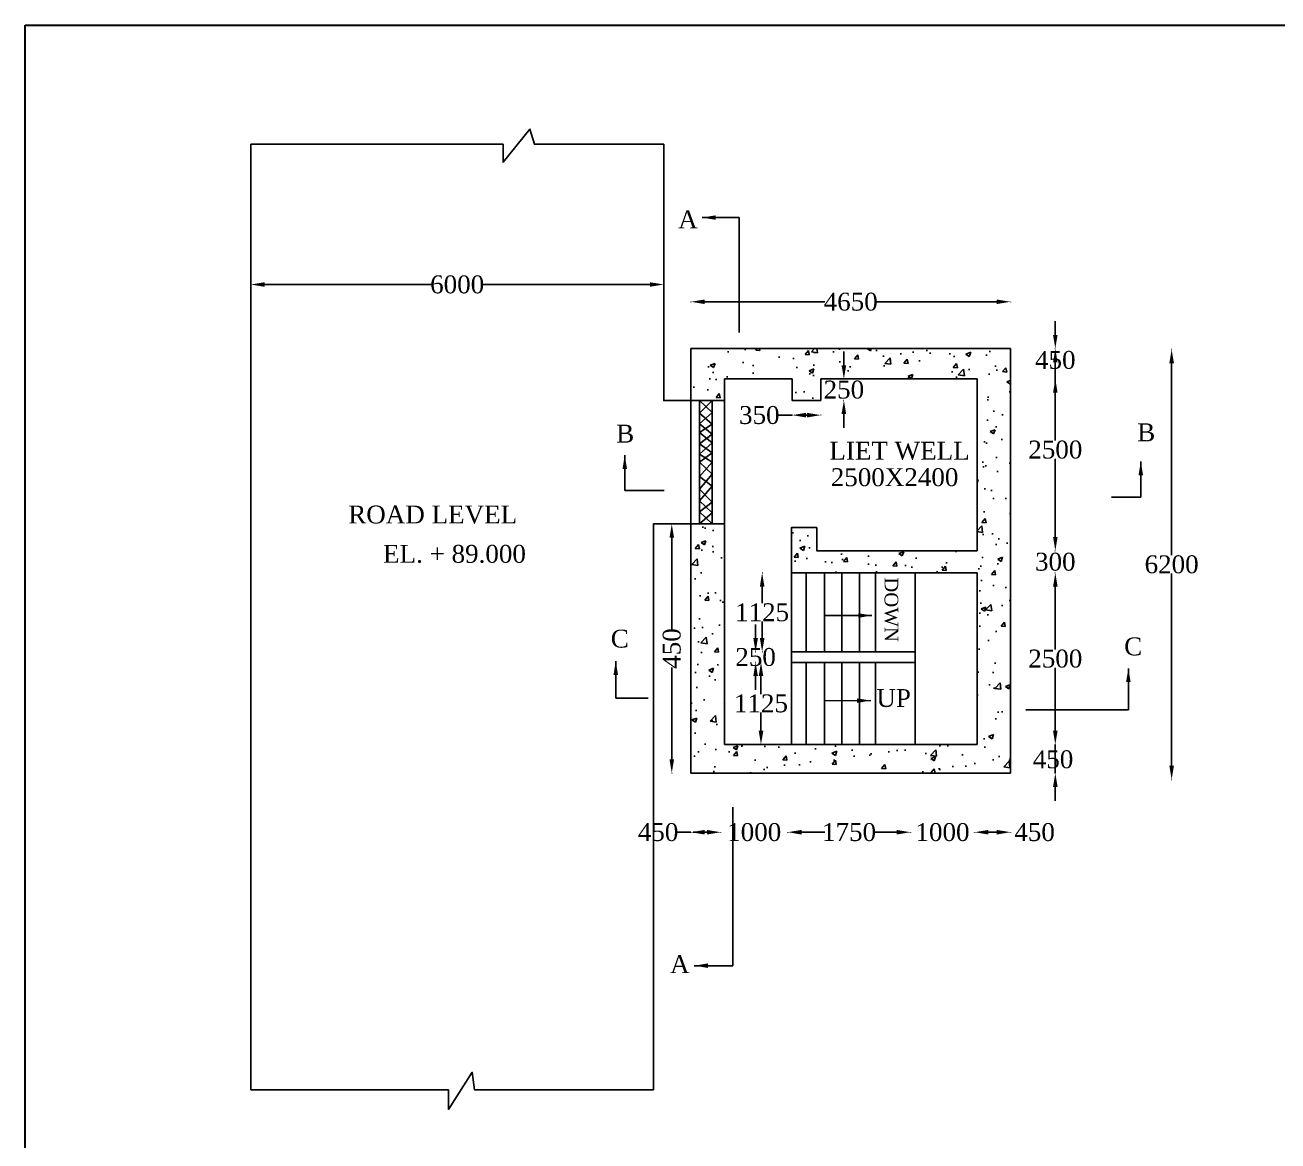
# Model space of a CAD drawing. Header units: millimetres. Extents: x 2622 to 98166, y 1308 to 55370.
# Drawn here: x 2622 to 20827, y 39150 to 55370 of the extents above; entities that cross this region are included whole.
import ezdxf

# ---------------------------------------------------------------- set-up
doc = ezdxf.new("R2010")
doc.units = ezdxf.units.MM
doc.header["$MEASUREMENT"] = 0
for name, color, linetype in [('DIM', 5, 'Continuous'), ('DWG.LINE', 10, 'Continuous'), ('HATCH', 2, 'Continuous'), ('TEXT', 7, 'Continuous')]:
    doc.layers.add(name, color=color, linetype=linetype)
doc.layers.add('TITLE', color=7, linetype='Continuous', lineweight=30)
doc.styles.get("Standard").update_dxf_attribs({"font": 'times.ttf', "height": 260})
doc.dimstyles.get("Standard").update_dxf_attribs({"dimtxt": 260, "dimasz": 200, "dimexe": 0.18, "dimexo": 0.0625, "dimgap": 0.09, "dimtad": 0, "dimtih": 1, "dimtoh": 1, "dimdec": 0, "dimzin": 0, "dimdsep": 46, "dimtxsty": 'Standard', "dimcen": 300, "dimclrd": 5, "dimclre": 5, "dimclrt": 4, "dimadec": 0, "dimazin": 0, "dimtfac": 1, "dimtdec": 0, "dimtofl": 0, "dimtmove": 0, "dimatfit": 3, "dimfxl": 0, "dimtolj": 1, "dimtzin": 0, "dimarcsym": 0})

# ---------------------------------------------------------------- blocks, each defined once
blk = doc.blocks.new('*D25')
at = {"layer": 'Defpoints', "color": 0, "ltscale": 0.2}
for p in [(5901, 51581), (11901, 51617), (11901, 51599)]:
    blk.add_point(p, dxfattribs=at)
at = {"layer": 'DIM', "color": 5, "lineweight": -2, "ltscale": 0.2}
for p, q in [((5901, 51594), (5901, 51599)), ((6101, 51599), (8532, 51599)), ((11701, 51599), (9270, 51599)), ((11901, 51604), (11901, 51599))]:
    blk.add_line(p, q, dxfattribs=at)
at = {"layer": 'DIM', "color": 5, "ltscale": 0.2}
for points in [[(6101, 51632), (6101, 51566), (5901, 51599)], [(11701, 51632), (11701, 51566), (11901, 51599)]]:
    blk.add_solid(points, dxfattribs=at)
at = {"layer": 'DIM', "color": 4, "ltscale": 0.2, "insert": (8901, 51599), "char_height": 260, "attachment_point": 5}
blk.add_mtext('\\A1;6000', dxfattribs=at)
blk = doc.blocks.new('*D26')
at = {"layer": 'Defpoints', "color": 0, "ltscale": 0.2}
for p in [(16940, 51348), (12298, 51298), (16940, 51298)]:
    blk.add_point(p, dxfattribs=at)
at = {"layer": 'DIM', "color": 5, "lineweight": -2, "ltscale": 0.2}
for p, q in [((12298, 51343), (12298, 51348)), ((12498, 51348), (14245, 51348)), ((16740, 51348), (14993, 51348)), ((16940, 51343), (16940, 51348))]:
    blk.add_line(p, q, dxfattribs=at)
at = {"layer": 'DIM', "color": 5, "ltscale": 0.2}
for points in [[(12498, 51381), (12498, 51315), (12298, 51348)], [(16740, 51381), (16740, 51315), (16940, 51348)]]:
    blk.add_solid(points, dxfattribs=at)
at = {"layer": 'DIM', "color": 4, "ltscale": 0.2, "insert": (14619, 51348), "char_height": 260, "attachment_point": 5}
blk.add_mtext('\\A1;4650', dxfattribs=at)
blk = doc.blocks.new('*D27')
at = {"layer": 'Defpoints', "color": 0, "ltscale": 0.2}
for p in [(17332, 50667), (17592, 50667), (17332, 50226)]:
    blk.add_point(p, dxfattribs=at)
at = {"layer": 'DIM', "color": 5, "lineweight": -2, "ltscale": 0.2}
for p, q in [((17592, 50867), (17592, 51067)), ((17587, 50667), (17592, 50667)), ((17587, 50226), (17592, 50226)), ((17592, 50026), (17592, 49826))]:
    blk.add_line(p, q, dxfattribs=at)
at = {"layer": 'DIM', "color": 5, "ltscale": 0.2}
for points in [[(17559, 50867), (17625, 50867), (17592, 50667)], [(17559, 50026), (17625, 50026), (17592, 50226)]]:
    blk.add_solid(points, dxfattribs=at)
at = {"layer": 'DIM', "color": 4, "ltscale": 0.2, "insert": (17592, 50501), "char_height": 260, "attachment_point": 5}
blk.add_mtext('\\A1;450', dxfattribs=at)
blk = doc.blocks.new('*D28')
at = {"layer": 'Defpoints', "color": 0, "ltscale": 0.2}
for p in [(17332, 50667), (17492, 47729), (17592, 47729)]:
    blk.add_point(p, dxfattribs=at)
at = {"layer": 'DIM', "color": 5, "lineweight": -2, "ltscale": 0.2}
for p, q in [((17587, 50667), (17592, 50667)), ((17592, 50467), (17592, 49330)), ((17592, 47929), (17592, 49066)), ((17587, 47729), (17592, 47729))]:
    blk.add_line(p, q, dxfattribs=at)
at = {"layer": 'DIM', "color": 5, "ltscale": 0.2}
for points in [[(17559, 50467), (17625, 50467), (17592, 50667)], [(17559, 47929), (17625, 47929), (17592, 47729)]]:
    blk.add_solid(points, dxfattribs=at)
at = {"layer": 'DIM', "color": 4, "ltscale": 0.2, "insert": (17592, 49198), "char_height": 260, "attachment_point": 5}
blk.add_mtext('\\A1;2500', dxfattribs=at)
blk = doc.blocks.new('*D29')
at = {"layer": 'Defpoints', "color": 0, "ltscale": 0.2}
for p in [(17492, 47729), (17562, 47407), (17592, 47407)]:
    blk.add_point(p, dxfattribs=at)
at = {"layer": 'DIM', "color": 5, "lineweight": -2, "ltscale": 0.2}
for p, q in [((17592, 47929), (17592, 48129)), ((17587, 47729), (17592, 47729)), ((17587, 47407), (17592, 47407)), ((17592, 47207), (17592, 47007))]:
    blk.add_line(p, q, dxfattribs=at)
at = {"layer": 'DIM', "color": 5, "ltscale": 0.2}
for points in [[(17559, 47929), (17625, 47929), (17592, 47729)], [(17559, 47207), (17625, 47207), (17592, 47407)]]:
    blk.add_solid(points, dxfattribs=at)
at = {"layer": 'DIM', "color": 4, "ltscale": 0.2, "insert": (17592, 47568), "char_height": 260, "attachment_point": 5}
blk.add_mtext('\\A1;300', dxfattribs=at)
blk = doc.blocks.new('*D30')
at = {"layer": 'Defpoints', "color": 0, "ltscale": 0.2}
for p in [(17562, 47407), (17376, 44912), (17592, 44912)]:
    blk.add_point(p, dxfattribs=at)
at = {"layer": 'DIM', "color": 5, "lineweight": -2, "ltscale": 0.2}
for p, q in [((17587, 47407), (17592, 47407)), ((17592, 47207), (17592, 46292)), ((17592, 45112), (17592, 46027)), ((17587, 44912), (17592, 44912))]:
    blk.add_line(p, q, dxfattribs=at)
at = {"layer": 'DIM', "color": 5, "ltscale": 0.2}
for points in [[(17559, 47207), (17625, 47207), (17592, 47407)], [(17559, 45112), (17625, 45112), (17592, 44912)]]:
    blk.add_solid(points, dxfattribs=at)
at = {"layer": 'DIM', "color": 4, "ltscale": 0.2, "insert": (17592, 46160), "char_height": 260, "attachment_point": 5}
blk.add_mtext('\\A1;2500', dxfattribs=at)
blk = doc.blocks.new('*D31')
at = {"layer": 'Defpoints', "color": 0, "ltscale": 0.2}
for p in [(17376, 44912), (17569, 44496), (17592, 44496)]:
    blk.add_point(p, dxfattribs=at)
at = {"layer": 'DIM', "color": 5, "lineweight": -2, "ltscale": 0.2}
for p, q in [((17592, 45112), (17592, 45312)), ((17587, 44912), (17592, 44912)), ((17592, 44912), (17592, 44496)), ((17587, 44496), (17592, 44496)), ((17592, 44296), (17592, 44096))]:
    blk.add_line(p, q, dxfattribs=at)
at = {"layer": 'DIM', "color": 5, "ltscale": 0.2}
for points in [[(17559, 45112), (17625, 45112), (17592, 44912)], [(17559, 44296), (17625, 44296), (17592, 44496)]]:
    blk.add_solid(points, dxfattribs=at)
at = {"layer": 'DIM', "color": 4, "ltscale": 0.2, "insert": (17559, 44696), "char_height": 260, "attachment_point": 5}
blk.add_mtext('\\A1;450', dxfattribs=at)
blk = doc.blocks.new('*D32')
at = {"layer": 'Defpoints', "color": 0, "ltscale": 0.2}
for p in [(14185, 50226), (14185, 49915), (14520, 49915)]:
    blk.add_point(p, dxfattribs=at)
at = {"layer": 'DIM', "color": 5, "lineweight": -2, "ltscale": 0.2}
for p, q in [((14520, 50426), (14520, 50626)), ((14515, 50226), (14520, 50226)), ((14515, 49915), (14520, 49915)), ((14520, 49715), (14520, 49515))]:
    blk.add_line(p, q, dxfattribs=at)
at = {"layer": 'DIM', "color": 5, "ltscale": 0.2}
for points in [[(14486, 50426), (14553, 50426), (14520, 50226)], [(14486, 49715), (14553, 49715), (14520, 49915)]]:
    blk.add_solid(points, dxfattribs=at)
at = {"layer": 'DIM', "color": 4, "ltscale": 0.2, "insert": (14520, 50070), "char_height": 260, "attachment_point": 5}
blk.add_mtext('\\A1;250', dxfattribs=at)
blk = doc.blocks.new('*D33')
at = {"layer": 'Defpoints', "color": 0, "ltscale": 0.2}
for p in [(13768, 49915), (14185, 49915), (14185, 49700)]:
    blk.add_point(p, dxfattribs=at)
at = {"layer": 'DIM', "color": 5, "lineweight": -2, "ltscale": 0.2}
for p, q in [((13768, 49700), (13565, 49700)), ((13768, 49705), (13768, 49700)), ((13985, 49700), (13968, 49700)), ((14185, 49705), (14185, 49700))]:
    blk.add_line(p, q, dxfattribs=at)
at = {"layer": 'DIM', "color": 5, "ltscale": 0.2}
for points in [[(13968, 49734), (13968, 49667), (13768, 49700)], [(13985, 49734), (13985, 49667), (14185, 49700)]]:
    blk.add_solid(points, dxfattribs=at)
at = {"layer": 'DIM', "color": 4, "ltscale": 0.2, "insert": (13291, 49700), "char_height": 260, "attachment_point": 5}
blk.add_mtext('\\A1;350', dxfattribs=at)
blk = doc.blocks.new('*D34')
at = {"layer": 'Defpoints', "color": 0, "ltscale": 0.2}
for p in [(13332, 47407), (13538, 47407), (13538, 46259)]:
    blk.add_point(p, dxfattribs=at)
at = {"layer": 'DIM', "color": 5, "lineweight": -2, "ltscale": 0.2}
for p, q in [((13337, 47407), (13332, 47407)), ((13332, 47207), (13332, 46965)), ((13332, 46459), (13332, 46701)), ((13337, 46259), (13332, 46259))]:
    blk.add_line(p, q, dxfattribs=at)
at = {"layer": 'DIM', "color": 5, "ltscale": 0.2}
for points in [[(13299, 47207), (13366, 47207), (13332, 47407)], [(13299, 46459), (13366, 46459), (13332, 46259)]]:
    blk.add_solid(points, dxfattribs=at)
at = {"layer": 'DIM', "color": 4, "ltscale": 0.2, "insert": (13332, 46833), "char_height": 260, "attachment_point": 5}
blk.add_mtext('\\A1;1125', dxfattribs=at)
blk = doc.blocks.new('*D35')
at = {"layer": 'Defpoints', "color": 0, "ltscale": 0.2}
for p in [(13757, 46259), (13237, 46107), (13757, 46107)]:
    blk.add_point(p, dxfattribs=at)
at = {"layer": 'DIM', "color": 5, "lineweight": -2, "ltscale": 0.2}
for p, q in [((13237, 46459), (13237, 46659)), ((13242, 46259), (13237, 46259)), ((13242, 46107), (13237, 46107)), ((13237, 45907), (13237, 45707))]:
    blk.add_line(p, q, dxfattribs=at)
at = {"layer": 'DIM', "color": 5, "ltscale": 0.2}
for points in [[(13204, 46459), (13271, 46459), (13237, 46259)], [(13204, 45907), (13271, 45907), (13237, 46107)]]:
    blk.add_solid(points, dxfattribs=at)
at = {"layer": 'DIM', "color": 4, "ltscale": 0.2, "insert": (13237, 46183), "char_height": 260, "attachment_point": 5}
blk.add_mtext('\\A1;250', dxfattribs=at)
blk = doc.blocks.new('*D36')
at = {"layer": 'Defpoints', "color": 0, "ltscale": 0.2}
for p in [(13714, 46107), (13315, 44912), (13757, 44912)]:
    blk.add_point(p, dxfattribs=at)
at = {"layer": 'DIM', "color": 5, "lineweight": -2, "ltscale": 0.2}
for p, q in [((13320, 46107), (13315, 46107)), ((13315, 45907), (13315, 45642)), ((13315, 45112), (13315, 45377)), ((13320, 44912), (13315, 44912))]:
    blk.add_line(p, q, dxfattribs=at)
at = {"layer": 'DIM', "color": 5, "ltscale": 0.2}
for points in [[(13282, 45907), (13349, 45907), (13315, 46107)], [(13282, 45112), (13349, 45112), (13315, 44912)]]:
    blk.add_solid(points, dxfattribs=at)
at = {"layer": 'DIM', "color": 4, "ltscale": 0.2, "insert": (13315, 45509), "char_height": 260, "attachment_point": 5}
blk.add_mtext('\\A1;1125', dxfattribs=at)
blk = doc.blocks.new('*D37')
at = {"layer": 'Defpoints', "color": 0, "ltscale": 0.2}
for p in [(12019, 48120), (12273, 48120), (12298, 44496)]:
    blk.add_point(p, dxfattribs=at)
at = {"layer": 'DIM', "color": 5, "lineweight": -2, "ltscale": 0.2}
for p, q in [((12024, 48120), (12019, 48120)), ((12019, 47920), (12019, 46586)), ((12019, 44696), (12019, 46030)), ((12024, 44496), (12019, 44496))]:
    blk.add_line(p, q, dxfattribs=at)
at = {"layer": 'DIM', "color": 5, "ltscale": 0.2}
for points in [[(11986, 47920), (12052, 47920), (12019, 48120)], [(11986, 44696), (12052, 44696), (12019, 44496)]]:
    blk.add_solid(points, dxfattribs=at)
at = {"layer": 'DIM', "color": 4, "ltscale": 0.2, "insert": (12019, 46308), "char_height": 260, "attachment_point": 5, "rotation": 90}
blk.add_mtext('\\A1;450', dxfattribs=at)
blk = doc.blocks.new('*D38')
at = {"layer": 'Defpoints', "color": 0, "ltscale": 0.2}
for p in [(12298, 43626), (12729, 43638), (12729, 43626)]:
    blk.add_point(p, dxfattribs=at)
at = {"layer": 'DIM', "color": 5, "lineweight": -2, "ltscale": 0.2}
for p, q in [((12298, 43638), (12098, 43638)), ((12298, 43633), (12298, 43638)), ((12529, 43638), (12498, 43638)), ((12729, 43633), (12729, 43638))]:
    blk.add_line(p, q, dxfattribs=at)
at = {"layer": 'DIM', "color": 5, "ltscale": 0.2}
for points in [[(12498, 43671), (12498, 43604), (12298, 43638)], [(12529, 43671), (12529, 43604), (12729, 43638)]]:
    blk.add_solid(points, dxfattribs=at)
at = {"layer": 'DIM', "color": 4, "ltscale": 0.2, "insert": (11820, 43638), "char_height": 260, "attachment_point": 5}
blk.add_mtext('\\A1;450', dxfattribs=at)
blk = doc.blocks.new('*D39')
at = {"layer": 'Defpoints', "color": 0, "ltscale": 0.2}
for p in [(12729, 43626), (13705, 43638), (13705, 43569)]:
    blk.add_point(p, dxfattribs=at)
at = {"layer": 'DIM', "color": 5, "lineweight": -2, "ltscale": 0.2}
for p, q in [((12529, 43638), (12329, 43638)), ((12729, 43633), (12729, 43638)), ((13705, 43633), (13705, 43638)), ((13905, 43638), (14105, 43638))]:
    blk.add_line(p, q, dxfattribs=at)
at = {"layer": 'DIM', "color": 5, "ltscale": 0.2}
for points in [[(12529, 43671), (12529, 43604), (12729, 43638)], [(13905, 43671), (13905, 43604), (13705, 43638)]]:
    blk.add_solid(points, dxfattribs=at)
at = {"layer": 'DIM', "color": 4, "ltscale": 0.2, "insert": (13217, 43638), "char_height": 260, "attachment_point": 5}
blk.add_mtext('\\A1;1000', dxfattribs=at)
blk = doc.blocks.new('*D40')
at = {"layer": 'Defpoints', "color": 0, "ltscale": 0.2}
for p in [(13705, 43569), (15486, 43638), (15486, 43547)]:
    blk.add_point(p, dxfattribs=at)
at = {"layer": 'DIM', "color": 5, "lineweight": -2, "ltscale": 0.2}
for p, q in [((13705, 43633), (13705, 43638)), ((13905, 43638), (14241, 43638)), ((15286, 43638), (14950, 43638)), ((15486, 43633), (15486, 43638))]:
    blk.add_line(p, q, dxfattribs=at)
at = {"layer": 'DIM', "color": 5, "ltscale": 0.2}
for points in [[(13905, 43671), (13905, 43604), (13705, 43638)], [(15286, 43671), (15286, 43604), (15486, 43638)]]:
    blk.add_solid(points, dxfattribs=at)
at = {"layer": 'DIM', "color": 4, "ltscale": 0.2, "insert": (14595, 43638), "char_height": 260, "attachment_point": 5}
blk.add_mtext('\\A1;1750', dxfattribs=at)
blk = doc.blocks.new('*D41')
at = {"layer": 'Defpoints', "color": 0, "ltscale": 0.2}
for p in [(15486, 43547), (16420, 43638), (16420, 43585)]:
    blk.add_point(p, dxfattribs=at)
at = {"layer": 'DIM', "color": 5, "lineweight": -2, "ltscale": 0.2}
for p, q in [((15286, 43638), (15086, 43638)), ((15486, 43633), (15486, 43638)), ((16420, 43633), (16420, 43638)), ((16620, 43638), (16820, 43638))]:
    blk.add_line(p, q, dxfattribs=at)
at = {"layer": 'DIM', "color": 5, "ltscale": 0.2}
for points in [[(15286, 43671), (15286, 43604), (15486, 43638)], [(16620, 43671), (16620, 43604), (16420, 43638)]]:
    blk.add_solid(points, dxfattribs=at)
at = {"layer": 'DIM', "color": 4, "ltscale": 0.2, "insert": (15953, 43638), "char_height": 260, "attachment_point": 5}
blk.add_mtext('\\A1;1000', dxfattribs=at)
blk = doc.blocks.new('*D42')
at = {"layer": 'Defpoints', "color": 0, "ltscale": 0.2}
for p in [(16420, 43585), (16940, 43638), (16940, 43607)]:
    blk.add_point(p, dxfattribs=at)
at = {"layer": 'DIM', "color": 5, "lineweight": -2, "ltscale": 0.2}
for p, q in [((16420, 43633), (16420, 43638)), ((16620, 43638), (16740, 43638)), ((16940, 43633), (16940, 43638))]:
    blk.add_line(p, q, dxfattribs=at)
at = {"layer": 'DIM', "color": 5, "ltscale": 0.2}
for points in [[(16620, 43671), (16620, 43604), (16420, 43638)], [(16740, 43671), (16740, 43604), (16940, 43638)]]:
    blk.add_solid(points, dxfattribs=at)
at = {"layer": 'DIM', "color": 4, "ltscale": 0.2, "insert": (17291, 43638), "char_height": 260, "attachment_point": 5}
blk.add_mtext('\\A1;450', dxfattribs=at)
blk = doc.blocks.new('*D43')
at = {"layer": 'Defpoints', "color": 0, "ltscale": 0.2}
for p in [(19202, 50655), (19282, 50655), (19202, 44405)]:
    blk.add_point(p, dxfattribs=at)
at = {"layer": 'DIM', "color": 5, "lineweight": -2, "ltscale": 0.2}
for p, q in [((19277, 50655), (19282, 50655)), ((19282, 50455), (19282, 47663)), ((19282, 44605), (19282, 47398)), ((19277, 44405), (19282, 44405))]:
    blk.add_line(p, q, dxfattribs=at)
at = {"layer": 'DIM', "color": 5, "ltscale": 0.2}
for points in [[(19249, 50455), (19316, 50455), (19282, 50655)], [(19249, 44605), (19316, 44605), (19282, 44405)]]:
    blk.add_solid(points, dxfattribs=at)
at = {"layer": 'DIM', "color": 4, "ltscale": 0.2, "insert": (19282, 47530), "char_height": 260, "attachment_point": 5}
blk.add_mtext('\\A1;6200', dxfattribs=at)

msp = doc.modelspace()

# ---------------------------------------------------------------- hatches: boundary and pattern name
at = {"layer": 'HATCH', "ltscale": 0.2}
h = msp.add_hatch(dxfattribs=at)
h.set_pattern_fill('AR-CONC', color=256, scale=100, style=0)
h.set_pattern_definition([(50, (0, 0), (717.26, -62.752), [75, -825]), (355, (0, 0), (-138.751, 752.192), [60, -660]), (100.4514, (59.8, -5.2), (578.509, 689.4395), [63.74, -701.142]), (46.1842, (0, 200), (1067.241, -165.519), [112.5, -1237.5]), (96.6356, (88.9, 186.2), (934.663, 974.118), [95.61, -1051.713]), (351.1842, (0, 200), (934.662, 974.119), [90, -990]), (21, (100, 150), (596.907, -402.619), [75, -825]), (326, (100, 150), (243.315, 725.15), [60, -660]), (71.4514, (149.74, 116.45), (840.223, 322.5305), [63.74, -701.142]), (37.5, (0, 0), (12.1599, 332.8939), [0, -652, 0, -670, 0, -662.5]), (7.5, (0, 0), (263.0695, 394.4117), [0, -382, 0, -637, 0, -252.5]), (327.5, (-223, 0), (533.8224, -22.5549), [0, -250, 0, -780, 0, -1035]), (317.5, (-323, 0), (583.186, 100.105), [0, -325, 0, -518, 0, -735])])
h.paths.add_polyline_path([(16940.3, 50667.4), (12297.7, 50667.4), (12297.7, 49910.8), (12784, 49910.8), (12784, 50225.8), (13767.7, 50225.8), (13767.7, 49914.9), (14184.7, 49914.9), (14184.7, 50225.8), (16456.8, 50225.8), (16456.8, 47728.6), (14126.1, 47728.6), (14126.1, 48065.6), (13756.5, 48065.6), (13756.5, 47407), (16456.8, 47407), (16456.8, 44912.3), (12784, 44912.3), (12784, 48119.9), (12297.7, 48119.9), (12297.7, 44495.9), (16940.3, 44495.9)])

# ---------------------------------------------------------------- linework, layer by layer
at = {"layer": 'DWG.LINE', "ltscale": 0.2}
for p, q in [((12297.7, 50667.4), (16940.3, 50667.4)), ((12297.7, 44495.9), (12297.7, 50667.4)), ((16940.3, 50667.4), (16940.3, 44495.9)), ((12784, 50225.8), (13767.7, 50225.8)), ((12784, 44912.3), (12784, 50225.8)), ((14184.7, 50225.8), (16456.8, 50225.8)), ((16456.8, 50225.8), (16456.8, 47728.6)), ((16456.8, 47407), (16456.8, 44912.3)), ((16456.8, 44912.3), (12784, 44912.3)), ((16940.3, 44495.9), (12297.7, 44495.9))]:
    msp.add_line(p, q, dxfattribs=at)
for points in [[(5901, 53636.6), (9568.5, 53636.6), (9568.5, 53377), (9958.6, 53859.4), (10023.5, 53636.6), (11901.2, 53636.6)], [(5901, 53636.6), (5901, 39890.9)], [(11901.2, 53636.6), (11901.2, 49910.8), (12778.1, 49910.8)], [(14184.7, 50225.8), (14184.7, 49914.9), (13767.7, 49914.9), (13767.7, 50225.8)], [(12422.1, 49910.8), (12422.1, 48119.9)], [(12422.1, 49910.8), (12607.1, 49736.3), (12422.1, 49574.5), (12607.1, 49422.8), (12422.1, 49281.2), (12607.1, 49153.1), (12422.1, 49015.3), (12607.1, 48842.9), (12422.1, 48622.7), (12607.1, 48437.3), (12422.1, 48295.7), (12607.1, 48119.9)], [(12422.1, 48119.9), (12607.1, 48278.8), (12422.1, 48454.1), (12607.1, 48669.9), (12422.1, 48808.1), (12607.1, 49015.3), (12422.1, 49133), (12607.1, 49298.2), (12422.1, 49446.5), (12607.1, 49571.3), (12422.1, 49729.7), (12607.1, 49910.8)], [(12607.1, 49910.8), (12607.1, 48119.9)], [(11752.7, 39890.9), (11752.7, 48119.9), (12793.5, 48119.9)], [(16456.8, 47728.6), (14126.1, 47728.6), (14126.1, 48065.6), (13756.5, 48065.6), (13756.5, 44912.3)], [(16456.8, 47407), (13756.5, 47407)], [(13973.7, 47407), (13973.7, 46259)], [(14238.8, 47407), (14238.8, 46259)], [(14487.8, 47407), (14487.8, 46259)], [(14744.9, 47407), (14744.9, 46259)], [(14977.8, 47407), (14977.8, 46259)], [(15556.2, 47407), (15556.2, 44912.3)], [(15556.2, 46259), (13756.5, 46259)], [(15556.2, 46106.6), (13756.5, 46106.6)], [(13973.7, 46106.6), (13973.7, 44912.3)], [(14238.8, 46106.6), (14238.8, 44912.3)], [(14487.8, 46106.6), (14487.8, 44912.3)], [(14744.9, 46106.6), (14744.9, 44912.3)], [(14977.8, 46106.6), (14977.8, 44912.3)], [(5901, 39890.9), (8776.1, 39890.9), (8776.1, 39609.6), (9119.1, 40149.6), (9154, 39890.9), (11752.7, 39890.9)]]:
    msp.add_lwpolyline(points, dxfattribs=at)
at = {"layer": 'TITLE', "ltscale": 0.2}
msp.add_lwpolyline([(2621.7, 55370.5), (97822, 55370.5), (97822, 1307.7), (2621.7, 1307.7)], close=True, dxfattribs=at)

# ---------------------------------------------------------------- texts
at = {"layer": 'TEXT', "ltscale": 0.2}
for s, p in [('A', (12112.1, 52415.5)), ('B', (11211.1, 49301.2)), ('B', (18781.8, 49320.1)), ('LIET WELL', (14309.3, 49052.7)), ('2500X2400', (14329.2, 48668.3)), ('ROAD LEVEL', (7317.9, 48125.9)), ('EL. + 89.000', (7823.7, 47554)), ('C', (11132.7, 46321.2)), ('C', (18592, 46208.4)), ('UP', (14991.9, 45458.8)), ('A', (11993.9, 41588.9))]:
    msp.add_text(s, height=260, dxfattribs=at).set_placement(p)
msp.add_text('DOWN', height=200, rotation=270, dxfattribs=at).set_placement((15110.9, 47343.6))

# ---------------------------------------------------------------- dimensions: what is measured, and where the dimension line sits
at = {"layer": 'DIM', "ltscale": 0.2}
dim = msp.add_linear_dim(base=(11901.2, 51598.8), p1=(5901, 51580.8), p2=(11901.2, 51616.8), dimstyle='Standard', dxfattribs=at)
dim.commit()
dim.dimension.update_dxf_attribs({"geometry": '*D25', "text_midpoint": (8901.1, 51598.8)})
dim = msp.add_linear_dim(base=(16940.3, 51347.9), p1=(12297.7, 51297.6), p2=(16940.3, 51297.6), text='4650', dimstyle='Standard', dxfattribs=at)
dim.commit()
dim.dimension.update_dxf_attribs({"geometry": '*D26', "text_midpoint": (14619, 51347.9)})
for base, p1, p2, text, picture, middle in [((17591.9, 50667.4), (17331.9, 50225.8), (17331.9, 50667.4), '450', '*D27', (17591.9, 50501.4)), ((13237.2, 46106.6), (13756.5, 46259), (13756.5, 46106.6), '250', '*D35', (13237.2, 46182.8))]:
    dim = msp.add_linear_dim(base=base, p1=p1, p2=p2, angle=90, text=text, dimstyle='Standard', dxfattribs=at)
    dim.commit()
    dim.dimension.update_dxf_attribs({"geometry": picture, "text_midpoint": middle, "dimtype": 160})
for base, p1, p2, text, picture, middle in [((14519.7, 49914.9), (14184.7, 50225.8), (14184.7, 49914.9), '250', '*D32', (14519.7, 50070.3)), ((19282.2, 50655.4), (19202, 44405), (19202, 50655.4), '6200', '*D43', (19282.2, 47530.2)), ((13315.5, 44912.3), (13714.1, 46106.6), (13756.5, 44912.3), '1125', '*D36', (13315.5, 45509.4))]:
    dim = msp.add_linear_dim(base=base, p1=p1, p2=p2, angle=90, text=text, dimstyle='Standard', dxfattribs=at)
    dim.commit()
    dim.dimension.update_dxf_attribs({"geometry": picture, "text_midpoint": middle})
for base, p1, p2, text, picture, middle in [((17591.9, 47728.6), (17331.9, 50667.4), (17492.1, 47728.6), '2500', '*D28', (17591.9, 49198)), ((17591.9, 47407), (17492.1, 47728.6), (17561.6, 47407), '300', '*D29', (17591.9, 47567.8)), ((17591.9, 44912.3), (17561.6, 47407), (17376.4, 44912.3), '2500', '*D30', (17591.9, 46159.6))]:
    dim = msp.add_linear_dim(base=base, p1=p1, p2=p2, angle=90, text=text, dimstyle='Standard', override={"dimtmove": 1}, dxfattribs=at)
    dim.commit()
    dim.dimension.update_dxf_attribs({"geometry": picture, "text_midpoint": middle})
for base, p1, p2, text, picture, middle in [((14184.7, 49700.4), (13767.7, 49914.9), (14184.7, 49914.9), '350', '*D33', (13291.2, 49700.4)), ((12728.5, 43637.5), (12297.7, 43625.5), (12728.5, 43625.5), '450', '*D38', (11819.6, 43637.5))]:
    dim = msp.add_linear_dim(base=base, p1=p1, p2=p2, text=text, dimstyle='Standard', dxfattribs=at)
    dim.commit()
    dim.dimension.update_dxf_attribs({"geometry": picture, "text_midpoint": middle, "dimtype": 160})
dim = msp.add_linear_dim(base=(12019.1, 48119.9), p1=(12297.7, 44495.9), p2=(12273.1, 48119.9), angle=90, text='450', dimstyle='Standard', dxfattribs=at)
dim.commit()
dim.dimension.update_dxf_attribs({"geometry": '*D37', "text_midpoint": (12019.1, 46307.9), "text_rotation": 90})
dim = msp.add_aligned_dim(p1=(13537.9, 46259), p2=(13537.9, 47407), distance=205.7, text='1125', dimstyle='Standard', dxfattribs=at)
dim.commit()
dim.dimension.update_dxf_attribs({"geometry": '*D34', "text_midpoint": (13332.2, 46833)})
dim = msp.add_linear_dim(base=(17591.9, 44495.9), p1=(17376.4, 44912.3), p2=(17569.4, 44495.9), angle=90, text='450', dimstyle='Standard', override={"dimtmove": 1}, dxfattribs=at)
dim.commit()
dim.dimension.update_dxf_attribs({"geometry": '*D31', "text_midpoint": (17558.5, 44695.9), "dimtype": 160})
for base, p1, p2, text, picture, middle in [((13704.7, 43637.5), (12728.5, 43625.5), (13704.7, 43569.3), '1000', '*D39', (13216.6, 43637.5)), ((15485.9, 43637.5), (13704.7, 43569.3), (15485.9, 43547.1), '1750', '*D40', (14595.3, 43637.5)), ((16419.6, 43637.5), (15485.9, 43547.1), (16419.6, 43584.8), '1000', '*D41', (15952.7, 43637.5))]:
    dim = msp.add_linear_dim(base=base, p1=p1, p2=p2, text=text, dimstyle='Standard', override={"dimtmove": 1}, dxfattribs=at)
    dim.commit()
    dim.dimension.update_dxf_attribs({"geometry": picture, "text_midpoint": middle})
dim = msp.add_linear_dim(base=(16940.3, 43637.5), p1=(16419.6, 43584.8), p2=(16940.3, 43606.7), text='450', dimstyle='Standard', override={"dimtmove": 1}, dxfattribs=at)
dim.commit()
dim.dimension.update_dxf_attribs({"geometry": '*D42', "text_midpoint": (17291.2, 43637.5), "dimtype": 160})

# ---------------------------------------------------------------- leaders
for points in [[(12458.6, 52571.6), (13000.4, 52571.6), (13000.4, 50900.3)], [(11335.9, 49118.7), (11335.9, 48606.4), (11910.7, 48606.4)], [(18834.4, 49027.5), (18834.4, 48505.5), (18408.7, 48505.5)], [(14928.1, 46787.8), (14238.8, 46787.8)], [(11205, 46123.9), (11205, 45586.7), (11676.2, 45586.7)], [(18653.4, 46018.9), (18653.4, 45416.6), (17161.4, 45416.6)], [(14909, 45551), (14238.8, 45549)], [(12344.4, 41697.7), (12906.5, 41697.7), (12906.5, 44004.1)]]:
    msp.add_leader(points, dimstyle='Standard', override={"dimgap": 0.09, "dimtad": 0}, dxfattribs=at)

doc.saveas('drawing.dxf')
